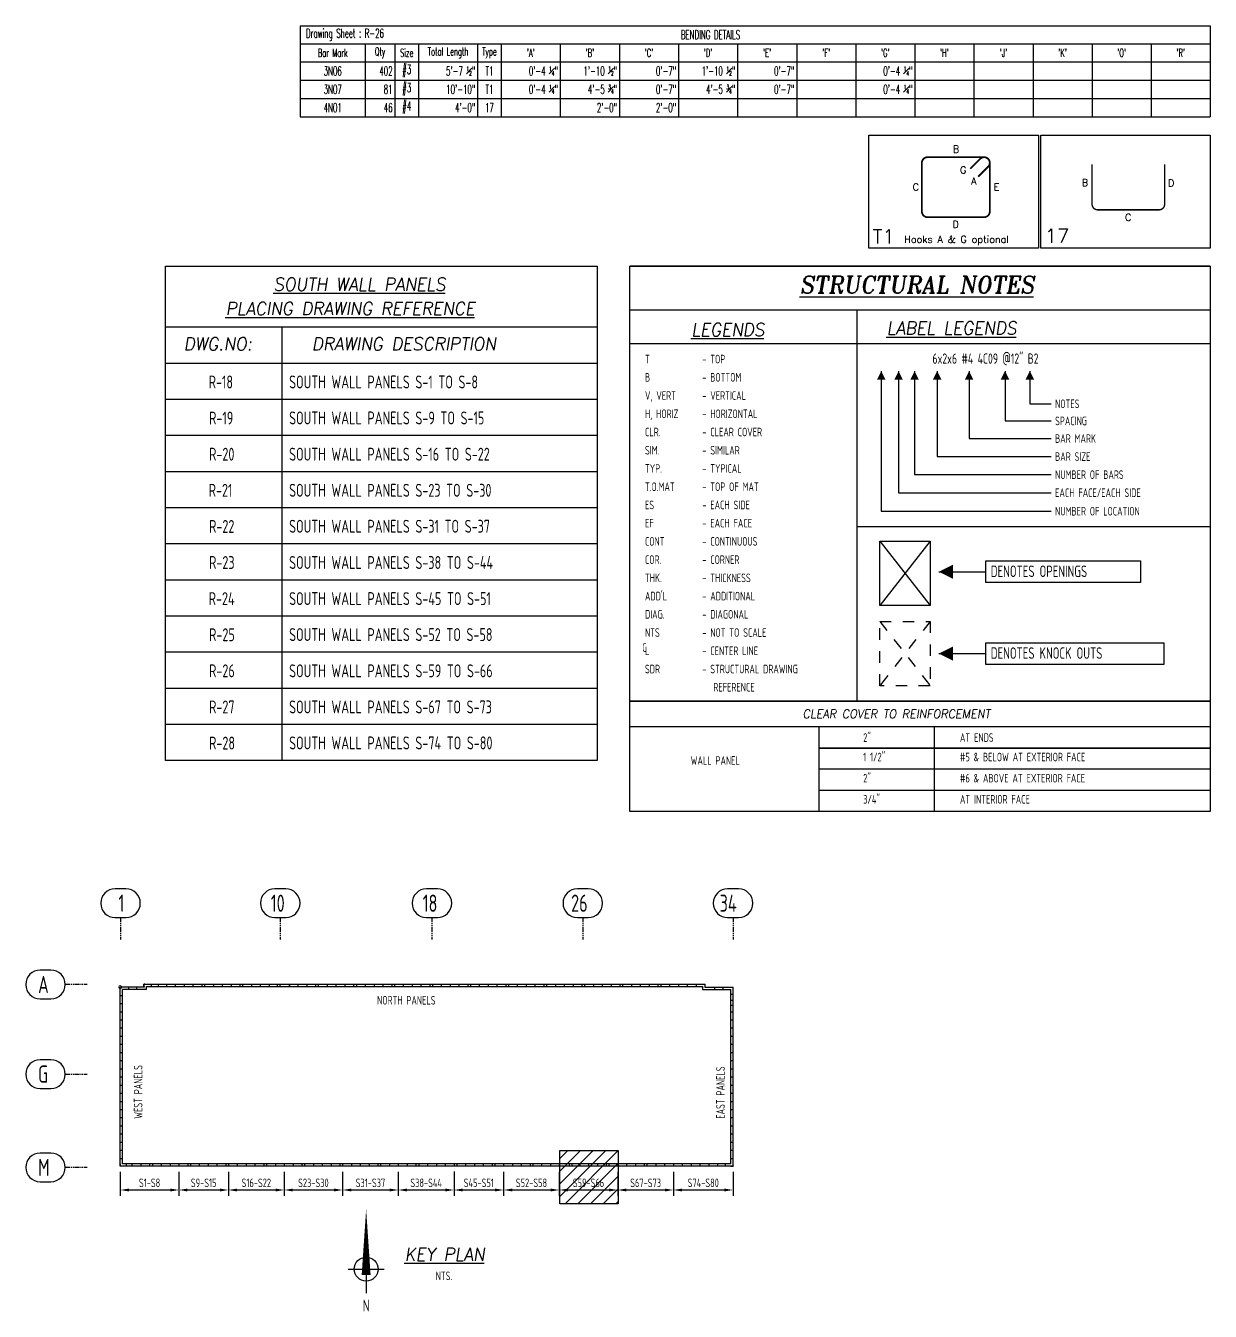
# Model space of a CAD drawing. Header units: inches. Extents: x 10095 to 38568, y -2433 to 4174.
# Drawn here: x 26613.1 to 26922.6, y 434.3 to 770.3 of the extents above; entities that cross this region are included whole.
import ezdxf
from ezdxf.enums import TextEntityAlignment as Align

# ---------------------------------------------------------------- set-up
doc = ezdxf.new("R2010")
doc.units = ezdxf.units.IN
doc.header["$MEASUREMENT"] = 0
doc.linetypes.add('HIDDEN', pattern=[6, 3, -3])
doc.linetypes.add('PHANTOM', pattern=[2.5, 1.25, -0.25, 0.25, -0.25, 0.25, -0.25])
doc.layers.get('0').update_dxf_attribs({"linetype": 'CONTINUOUS'})
doc.layers.get('Defpoints').update_dxf_attribs({"linetype": 'CONTINUOUS'})
for name, color, linetype in [('0-25', 7, 'CONTINUOUS'), ('0-25TEXT', 7, 'CONTINUOUS'), ('0-35', 3, 'CONTINUOUS'), ('0-35TEXT', 3, 'CONTINUOUS'), ('0-50', 10, 'CONTINUOUS'), ('50', 1, 'CONTINUOUS'), ('BAR-LBL', 2, 'CONTINUOUS'), ('BARLIST', 7, 'CONTINUOUS'), ('CADS-BAR-SKETCH', 7, 'CONTINUOUS'), ('GRID', 8, 'PHANTOM'), ('Hatch', 253, 'CONTINUOUS'), ('Hgblock', 7, 'CONTINUOUS'), ('hidden', 7, 'HIDDEN')]:
    doc.layers.add(name, color=color, linetype=linetype)
doc.layers.add('COVER', color=6, linetype='CONTINUOUS', lineweight=0, plot=False)
doc.styles.add('AR', font='ARCHQUIK.shx', dxfattribs={"width": 0.8})
doc.styles.add('ROMANS', font='romans.shx', dxfattribs={"width": 0.57})
doc.styles.add('ROMANT', font='romant')
doc.dimstyles.new('CADS_DIM_48', dxfattribs={"dimscale": 48, "dimtxt": 0.09375, "dimasz": 0.09375, "dimexe": 0.0625, "dimexo": 0.0625, "dimgap": 0.09375, "dimtad": 0, "dimtih": 1, "dimtoh": 1, "dimzin": 1, "dimdsep": 46, "dimlunit": 4, "dimtxsty": 'AR', "dimblk": 'CLOSED', "dimcen": 0.1875, "dimadec": 0, "dimazin": 0, "dimtfac": 1, "dimtofl": 0, "dimtmove": 0, "dimatfit": 1, "dimldrblk": 'DOTBLANK', "dimfxl": 1, "dimtzin": 0, "dimarcsym": 0})

# ---------------------------------------------------------------- blocks, each defined once
blk = doc.blocks.new('leadrblk')
blk.add_lwpolyline([(0, 0, 0, 1, 0), (1, 0, 1, 1, 0)], format="xyseb")
blk = doc.blocks.new('A$C2A293661')
at = {"layer": '0-35TEXT', "style": 'AR', "width": 0.8}
for s, p in [('C', (-0.72, 0.84)), ('L', (0, 0))]:
    blk.add_text(s, height=2.25, dxfattribs=at).set_placement(p)
blk = doc.blocks.new('*D1238')
at = {"layer": '0-35', "color": 0, "lineweight": -2, "transparency": 16777216}
for p, q in [((-80.28, -1.5), (-80.28, -7.75)), ((-64.96, -1.5), (-64.96, -7.75)), ((-78.03, -6.25), (-67.21, -6.25))]:
    blk.add_line(p, q, dxfattribs=at)
at = {"layer": '0-35', "color": 0, "transparency": 16777216}
for points in [[(-78.03, -5.88), (-78.03, -6.63), (-80.28, -6.25)], [(-67.21, -5.88), (-67.21, -6.63), (-64.96, -6.25)]]:
    blk.add_solid(points, dxfattribs=at)
at = {"layer": 'Defpoints', "color": 0, "transparency": 16777216}
for p in [(-80.28, 0), (-64.96, 0), (-64.96, -6.25)]:
    blk.add_point(p, dxfattribs=at)
at = {"layer": '0-35', "color": 0, "transparency": 16777216, "insert": (-72.62, -4.38), "char_height": 2.25, "attachment_point": 5, "style": 'AR'}
blk.add_mtext('S1-S8', dxfattribs=at)
blk = doc.blocks.new('_DotBlank')
at = {"layer": '0-35', "color": 0, "lineweight": -2}
blk.add_line((-0.5, 0), (-1, 0), dxfattribs=at)
blk.add_circle((0, 0), 0.5, dxfattribs=at)
blk = doc.blocks.new('*D1239')
at = {"layer": '0-35', "color": 0, "lineweight": -2, "transparency": 16777216}
for p, q in [((-64.96, -1.5), (-64.96, -7.75)), ((-52, -1.5), (-52, -7.75)), ((-62.71, -6.25), (-54.25, -6.25))]:
    blk.add_line(p, q, dxfattribs=at)
at = {"layer": '0-35', "color": 0, "transparency": 16777216}
for points in [[(-62.71, -5.88), (-62.71, -6.63), (-64.96, -6.25)], [(-54.25, -5.88), (-54.25, -6.63), (-52, -6.25)]]:
    blk.add_solid(points, dxfattribs=at)
at = {"layer": 'Defpoints', "color": 0, "transparency": 16777216}
for p in [(-64.96, 0), (-52, 0), (-52, -6.25)]:
    blk.add_point(p, dxfattribs=at)
at = {"layer": '0-35', "color": 0, "transparency": 16777216, "insert": (-58.48, -4.38), "char_height": 2.25, "attachment_point": 5, "style": 'AR'}
blk.add_mtext('S9-S15', dxfattribs=at)
blk = doc.blocks.new('*D1240')
at = {"layer": '0-35', "color": 0, "lineweight": -2, "transparency": 16777216}
for p, q in [((-52, -1.5), (-52, -7.75)), ((-37.45, -1.5), (-37.45, -7.75)), ((-49.75, -6.25), (-39.7, -6.25))]:
    blk.add_line(p, q, dxfattribs=at)
at = {"layer": '0-35', "color": 0, "transparency": 16777216}
for points in [[(-49.75, -5.88), (-49.75, -6.63), (-52, -6.25)], [(-39.7, -5.88), (-39.7, -6.63), (-37.45, -6.25)]]:
    blk.add_solid(points, dxfattribs=at)
at = {"layer": 'Defpoints', "color": 0, "transparency": 16777216}
for p in [(-52, 0), (-37.45, 0), (-37.45, -6.25)]:
    blk.add_point(p, dxfattribs=at)
at = {"layer": '0-35', "color": 0, "transparency": 16777216, "insert": (-44.73, -4.38), "char_height": 2.25, "attachment_point": 5, "style": 'AR'}
blk.add_mtext('S16-S22', dxfattribs=at)
blk = doc.blocks.new('*D1241')
at = {"layer": '0-35', "color": 0, "lineweight": -2, "transparency": 16777216}
for p, q in [((-37.45, -1.5), (-37.45, -7.75)), ((-22.19, -1.5), (-22.19, -7.75)), ((-35.2, -6.25), (-24.44, -6.25))]:
    blk.add_line(p, q, dxfattribs=at)
at = {"layer": '0-35', "color": 0, "transparency": 16777216}
for points in [[(-35.2, -5.88), (-35.2, -6.63), (-37.45, -6.25)], [(-24.44, -5.88), (-24.44, -6.63), (-22.19, -6.25)]]:
    blk.add_solid(points, dxfattribs=at)
at = {"layer": 'Defpoints', "color": 0, "transparency": 16777216}
for p in [(-37.45, 0), (-22.19, 0), (-22.19, -6.25)]:
    blk.add_point(p, dxfattribs=at)
at = {"layer": '0-35', "color": 0, "transparency": 16777216, "insert": (-29.82, -4.38), "char_height": 2.25, "attachment_point": 5, "style": 'AR'}
blk.add_mtext('S23-S30', dxfattribs=at)
blk = doc.blocks.new('*D1242')
at = {"layer": '0-35', "color": 0, "lineweight": -2, "transparency": 16777216}
for p, q in [((-22.19, -1.5), (-22.19, -7.75)), ((-7.63, -1.47), (-7.63, -7.75)), ((-19.94, -6.25), (-9.88, -6.25))]:
    blk.add_line(p, q, dxfattribs=at)
at = {"layer": '0-35', "color": 0, "transparency": 16777216}
for points in [[(-19.94, -5.88), (-19.94, -6.63), (-22.19, -6.25)], [(-9.88, -5.88), (-9.88, -6.63), (-7.63, -6.25)]]:
    blk.add_solid(points, dxfattribs=at)
at = {"layer": 'Defpoints', "color": 0, "transparency": 16777216}
for p in [(-22.19, 0), (-7.63, 0.03), (-7.63, -6.25)]:
    blk.add_point(p, dxfattribs=at)
at = {"layer": '0-35', "color": 0, "transparency": 16777216, "insert": (-14.91, -4.38), "char_height": 2.25, "attachment_point": 5, "style": 'AR'}
blk.add_mtext('S31-S37', dxfattribs=at)
blk = doc.blocks.new('*D1243')
at = {"layer": '0-35', "color": 0, "lineweight": -2, "transparency": 16777216}
for p, q in [((-7.63, -1.5), (-7.63, -7.75)), ((6.92, -1.43), (6.92, -7.75)), ((-5.38, -6.25), (4.67, -6.25))]:
    blk.add_line(p, q, dxfattribs=at)
at = {"layer": '0-35', "color": 0, "transparency": 16777216}
for points in [[(-5.38, -5.88), (-5.38, -6.63), (-7.63, -6.25)], [(4.67, -5.88), (4.67, -6.63), (6.92, -6.25)]]:
    blk.add_solid(points, dxfattribs=at)
at = {"layer": 'Defpoints', "color": 0, "transparency": 16777216}
for p in [(-7.63, 0), (6.92, 0.07), (6.92, -6.25)]:
    blk.add_point(p, dxfattribs=at)
at = {"layer": '0-35', "color": 0, "transparency": 16777216, "insert": (-0.35, -4.38), "char_height": 2.25, "attachment_point": 5, "style": 'AR'}
blk.add_mtext('S38-S44', dxfattribs=at)
blk = doc.blocks.new('*D1244')
at = {"layer": '0-35', "color": 0, "lineweight": -2, "transparency": 16777216}
for p, q in [((6.92, -1.5), (6.92, -7.75)), ((19.88, -1.5), (19.88, -7.75)), ((9.17, -6.25), (17.63, -6.25))]:
    blk.add_line(p, q, dxfattribs=at)
at = {"layer": '0-35', "color": 0, "transparency": 16777216}
for points in [[(9.17, -5.88), (9.17, -6.63), (6.92, -6.25)], [(17.63, -5.88), (17.63, -6.63), (19.88, -6.25)]]:
    blk.add_solid(points, dxfattribs=at)
at = {"layer": 'Defpoints', "color": 0, "transparency": 16777216}
for p in [(6.92, 0), (19.88, 0), (19.88, -6.25)]:
    blk.add_point(p, dxfattribs=at)
at = {"layer": '0-35', "color": 0, "transparency": 16777216, "insert": (13.4, -4.38), "char_height": 2.25, "attachment_point": 5, "style": 'AR'}
blk.add_mtext('S45-S51', dxfattribs=at)
blk = doc.blocks.new('*D1245')
at = {"layer": '0-35', "color": 0, "lineweight": -2, "transparency": 16777216}
for p, q in [((19.88, -1.5), (19.88, -7.75)), ((34.43, -1.5), (34.43, -7.75)), ((22.13, -6.25), (32.18, -6.25))]:
    blk.add_line(p, q, dxfattribs=at)
at = {"layer": '0-35', "color": 0, "transparency": 16777216}
for points in [[(22.13, -5.88), (22.13, -6.63), (19.88, -6.25)], [(32.18, -5.88), (32.18, -6.63), (34.43, -6.25)]]:
    blk.add_solid(points, dxfattribs=at)
at = {"layer": 'Defpoints', "color": 0, "transparency": 16777216}
for p in [(19.88, 0), (34.43, 0), (34.43, -6.25)]:
    blk.add_point(p, dxfattribs=at)
at = {"layer": '0-35', "color": 0, "transparency": 16777216, "insert": (27.16, -4.38), "char_height": 2.25, "attachment_point": 5, "style": 'AR'}
blk.add_mtext('S52-S58', dxfattribs=at)
blk = doc.blocks.new('*D1246')
at = {"layer": '0-35', "color": 0, "lineweight": -2, "transparency": 16777216}
for p, q in [((34.43, -1.5), (34.43, -7.75)), ((49.69, -1.5), (49.69, -7.75)), ((36.68, -6.25), (47.44, -6.25))]:
    blk.add_line(p, q, dxfattribs=at)
at = {"layer": '0-35', "color": 0, "transparency": 16777216}
for points in [[(36.68, -5.88), (36.68, -6.63), (34.43, -6.25)], [(47.44, -5.88), (47.44, -6.63), (49.69, -6.25)]]:
    blk.add_solid(points, dxfattribs=at)
at = {"layer": 'Defpoints', "color": 0, "transparency": 16777216}
for p in [(34.43, 0), (49.69, 0), (49.69, -6.25)]:
    blk.add_point(p, dxfattribs=at)
at = {"layer": '0-35', "color": 0, "transparency": 16777216, "insert": (42.06, -4.38), "char_height": 2.25, "attachment_point": 5, "style": 'AR'}
blk.add_mtext('S59-S66', dxfattribs=at)
blk = doc.blocks.new('*D1247')
at = {"layer": '0-35', "color": 0, "lineweight": -2, "transparency": 16777216}
for p, q in [((49.7, -1.5), (49.7, -7.75)), ((64.26, -1.5), (64.26, -7.75)), ((51.95, -6.25), (62.01, -6.25))]:
    blk.add_line(p, q, dxfattribs=at)
at = {"layer": '0-35', "color": 0, "transparency": 16777216}
for points in [[(51.95, -5.88), (51.95, -6.63), (49.7, -6.25)], [(62.01, -5.88), (62.01, -6.63), (64.26, -6.25)]]:
    blk.add_solid(points, dxfattribs=at)
at = {"layer": 'Defpoints', "color": 0, "transparency": 16777216}
for p in [(49.7, 0), (64.26, 0), (64.26, -6.25)]:
    blk.add_point(p, dxfattribs=at)
at = {"layer": '0-35', "color": 0, "transparency": 16777216, "insert": (56.98, -4.38), "char_height": 2.25, "attachment_point": 5, "style": 'AR'}
blk.add_mtext('S67-S73', dxfattribs=at)
blk = doc.blocks.new('*U493')
at = {"layer": 'Hgblock', "color": 3}
for p, q in [((-0.375, 0), (0.375, 0)), ((0, 0), (0, -0.5))]:
    blk.add_line(p, q, dxfattribs=at)
blk.add_lwpolyline([(0, 1.25, 0, 0.187, 0), (0, -0.125, 0.187, 0.187, 0)], format="xyseb", dxfattribs=at)
blk.add_circle((0, 0), 0.25, dxfattribs=at)
at = {"layer": 'Hgblock', "color": 3, "style": 'AR', "width": 0.8}
blk.add_text('N', height=0.244, dxfattribs=at).set_placement((0, -0.761), align=Align.MIDDLE)
blk = doc.blocks.new('*D1248')
at = {"layer": '0-35', "color": 0, "lineweight": -2, "transparency": 16777216}
for p, q in [((64.26, -1.5), (64.26, -7.75)), ((79.82, -1.5), (79.82, -7.75)), ((66.51, -6.25), (77.57, -6.25))]:
    blk.add_line(p, q, dxfattribs=at)
at = {"layer": '0-35', "color": 0, "transparency": 16777216}
for points in [[(66.51, -5.88), (66.51, -6.63), (64.26, -6.25)], [(77.57, -5.88), (77.57, -6.63), (79.82, -6.25)]]:
    blk.add_solid(points, dxfattribs=at)
at = {"layer": 'Defpoints', "color": 0, "transparency": 16777216}
for p in [(64.26, 0), (79.82, 0), (79.82, -6.25)]:
    blk.add_point(p, dxfattribs=at)
at = {"layer": '0-35', "color": 0, "transparency": 16777216, "insert": (72.04, -4.38), "char_height": 2.25, "attachment_point": 5, "style": 'AR'}
blk.add_mtext('S74-S80', dxfattribs=at)
blk = doc.blocks.new('*T1735')
at = {"layer": 'BARLIST', "color": 0, "linetype": 'ByBlock', "lineweight": -2, "transparency": 16777216}
for p, q in [((0, 0), (237.77, 0)), ((0, 0), (0, -23.79)), ((237.77, 0), (237.77, -23.79)), ((0, -4.72), (237.77, -4.72)), ((17.01, -4.72), (17.01, -23.79)), ((24.73, -4.72), (24.73, -23.79)), ((30.91, -4.72), (30.91, -23.79)), ((46.35, -4.72), (46.35, -23.79)), ((52.52, -4.72), (52.52, -23.79)), ((67.96, -4.72), (67.96, -23.79)), ((83.4, -4.72), (83.4, -23.79)), ((98.83, -4.72), (98.83, -23.79)), ((114.27, -4.72), (114.27, -23.79)), ((129.71, -4.72), (129.71, -23.79)), ((145.15, -4.72), (145.15, -23.79)), ((160.58, -4.72), (160.58, -23.79)), ((176.02, -4.72), (176.02, -23.79)), ((191.46, -4.72), (191.46, -23.79)), ((206.89, -4.72), (206.89, -23.79)), ((222.33, -4.72), (222.33, -23.79)), ((0, -9.45), (237.77, -9.45)), ((0, -14.23), (237.77, -14.23)), ((0, -19.01), (237.77, -19.01)), ((0, -23.79), (237.77, -23.79))]:
    blk.add_line(p, q, dxfattribs=at)
at = {"layer": 'BARLIST', "color": 0, "transparency": 16777216, "style": 'ROMANS'}
for s, insert, char_height, width, attachment_point in [(' Drawing Sheet : R-26', (0.59, -2.36), 2.3622, 97.6535, 4), ('BENDING DETAILS', (99.43, -2.36), 2.3622, 137.752, 4), ('Bar Mark', (8.5, -7.09), 2.126, 15.8268, 5), ('Qty', (20.87, -7.09), 2.126, 6.5433, 5), ('Size', (27.82, -7.09), 2.126, 4.9961, 5), ('Total Length', (38.63, -7.09), 2.126, 14.2559, 5), ('Type', (49.44, -7.09), 2.126, 4.9961, 5), ("'A'", (60.24, -7.09), 2.126, 14.2559, 5), ("'B'", (75.68, -7.09), 2.126, 14.2559, 5), ("'C'", (91.12, -7.09), 2.126, 14.2559, 5), ("'D'", (106.55, -7.09), 2.126, 14.2559, 5), ("'E'", (121.99, -7.09), 2.126, 14.2559, 5), ("'F'", (137.43, -7.09), 2.126, 14.2559, 5), ("'G'", (152.86, -7.09), 2.126, 14.2559, 5), ("'H'", (168.3, -7.09), 2.126, 14.2559, 5), ("'J'", (183.74, -7.09), 2.126, 14.2559, 5), ("'K'", (199.18, -7.09), 2.126, 14.2559, 5), ("'O'", (214.61, -7.09), 2.126, 14.2559, 5), ("'R'", (230.05, -7.09), 2.126, 14.2559, 5), ('#3', (27.82, -11.84), 2.362, 4.9961, 5), ('3N06', (8.5, -11.84), 2.362, 15.8268, 5), ('402', (24.14, -11.84), 2.362, 6.5433, 6), ('5\'-7 {\\H0.5x;\\S1#2;}"', (45.76, -11.84), 2.3622, 14.2559, 6), ('T1', (49.44, -11.84), 2.362, 4.9961, 5), ('0\'-4 {\\H0.5x;\\S1#4;}"', (67.37, -11.84), 2.3622, 14.2559, 6), ('1\'-10 {\\H0.5x;\\S1#2;}"', (82.81, -11.84), 2.3622, 14.2559, 6), ('0\'-7"', (98.24, -11.84), 2.362, 14.2559, 6), ('1\'-10 {\\H0.5x;\\S1#2;}"', (113.68, -11.84), 2.3622, 14.2559, 6), ('0\'-7"', (129.12, -11.84), 2.362, 14.2559, 6), ('0\'-4 {\\H0.5x;\\S1#4;}"', (159.99, -11.84), 2.3622, 14.2559, 6), ('3N07', (8.5, -16.62), 2.362, 15.8268, 5), ('81', (24.14, -16.62), 2.362, 6.5433, 6), ('#3', (27.82, -16.62), 2.362, 4.9961, 5), ('10\'-10"', (45.76, -16.62), 2.362, 14.2559, 6), ('T1', (49.44, -16.62), 2.362, 4.9961, 5), ('0\'-4 {\\H0.5x;\\S1#4;}"', (67.37, -16.62), 2.3622, 14.2559, 6), ('4\'-5 {\\H0.5x;\\S3#4;}"', (82.81, -16.62), 2.3622, 14.2559, 6), ('0\'-7"', (98.24, -16.62), 2.362, 14.2559, 6), ('4\'-5 {\\H0.5x;\\S3#4;}"', (113.68, -16.62), 2.3622, 14.2559, 6), ('0\'-7"', (129.12, -16.62), 2.362, 14.2559, 6), ('0\'-4 {\\H0.5x;\\S1#4;}"', (159.99, -16.62), 2.3622, 14.2559, 6), ('#4', (27.82, -21.4), 2.362, 4.9961, 5), ('4N01', (8.5, -21.4), 2.362, 15.8268, 5), ('46', (24.14, -21.4), 2.362, 6.5433, 6), ('4\'-0"', (45.76, -21.4), 2.362, 14.2559, 6), ('17', (49.44, -21.4), 2.362, 4.9961, 5), ('2\'-0"', (82.81, -21.4), 2.362, 14.2559, 6), ('2\'-0"', (98.24, -21.4), 2.362, 14.2559, 6)]:
    blk.add_mtext(s, dxfattribs=dict(at, insert=insert, char_height=char_height, width=width, attachment_point=attachment_point))
blk = doc.blocks.new('T1')
at = {"layer": 'CADS-BAR-SKETCH'}
blk.add_lwpolyline([(0, 0), (0, 1), (1.5, 1), (1.5, 0)], close=True, dxfattribs=at)
at = {"layer": 'CADS-BAR-SKETCH', "const_width": 0.0156}
for points in [[(0.468, 0.754, -0.414214), (0.518, 0.804, 0.414214), (0.468, 0.754), (0.468, 0.323, 0.414214), (0.518, 0.273), (1.019, 0.273, 0.414214), (1.069, 0.323), (1.069, 0.754, 0.668179), (0.983, 0.789), (0.896, 0.702)], [(0.966, 0.631), (1.054, 0.719, 0.668179), (1.019, 0.804), (0.518, 0.804)]]:
    blk.add_lwpolyline(points, format="xyb", dxfattribs=at)
at = {"layer": 'CADS-BAR-SKETCH', "style": 'ROMANS'}
for s, height, p in [('B', 0.0625, (0.742, 0.844)), ('G', 0.0625, (0.806, 0.659)), ('C', 0.0625, (0.386, 0.508)), ('A', 0.0625, (0.903, 0.563)), ('E', 0.0625, (1.103, 0.508)), ('D', 0.0625, (0.739, 0.179)), ('T1', 0.125, (0.033, 0.039)), ('Hooks A & G optional', 0.0625, (0.311, 0.045))]:
    blk.add_text(s, height=height, dxfattribs=at).set_placement(p)
blk = doc.blocks.new('17')
at = {"layer": 'CADS-BAR-SKETCH'}
blk.add_lwpolyline([(0, 0), (0, 1), (1.5, 1), (1.5, 0)], close=True, dxfattribs=at)
at = {"layer": 'CADS-BAR-SKETCH', "const_width": 0.0125}
blk.add_lwpolyline([(0.454, 0.741), (0.454, 0.388, 0.414214), (0.504, 0.338), (1.046, 0.338, 0.414214), (1.096, 0.388), (1.096, 0.741)], format="xyb", dxfattribs=at)
at = {"layer": 'CADS-BAR-SKETCH', "style": 'ROMANS'}
for s, height, p in [('B', 0.0625, (0.363, 0.547)), ('D', 0.0625, (1.125, 0.544)), ('C', 0.0625, (0.746, 0.24)), ('17', 0.125, (0.037, 0.045))]:
    blk.add_text(s, height=height, dxfattribs=at).set_placement(p)
blk = doc.blocks.new('*T1736')
at = {"layer": 'BARLIST', "color": 0, "transparency": 16777216, "xscale": 29.52755949857756, "yscale": 29.52755949857756, "zscale": 29.52755949857756}
for name, p in [('T1', (0.3, -29.53, 0)), ('17', (45.18, -29.53, 0))]:
    blk.add_blockref(name, p, dxfattribs=at)
blk = doc.blocks.new('A$C3BD73AC1')
at = {"layer": '0-35'}
for p, q in [((-73.88174, 47.5249), (-74.15242, 47.5249)), ((-74.15242, 47.5249), (72.54823, 47.5249)), ((-74.15242, 46.9563), (-74.15242, 47.5249)), ((-74.15242, 47.5249), (-74.15242, 46.9563)), ((-51.34058, 47.5249), (-51.34058, 47.4563)), ((-49.03242, 47.5249), (-49.03242, 47.4563)), ((-48.32607, 47.5249), (-48.32607, 47.4563)), ((-46.01791, 47.5249), (-46.01791, 47.4563)), ((-43.70975, 47.5249), (-43.70975, 47.4563)), ((-41.40159, 47.5249), (-41.40159, 47.4563)), ((-39.31591, 47.5249), (-39.31591, 47.4563)), ((-38.60677, 47.5249), (-38.60677, 47.4563)), ((72.54823, 46.9563), (72.54823, 47.5249)), ((-80.27599, 46.74068), (-80.27599, 46.67208)), ((-73.95034, 46.74068), (-80.27599, 46.74068)), ((-80.27599, 46.67208), (-80.27599, 46.74068)), ((-80.27599, 46.74068), (-80.2074, 46.74068)), ((-80.27599, 0), (-80.27599, 46.74068)), ((-73.38174, 46.17208), (-79.7074, 46.17208)), ((-79.7074, 0.5686), (-79.7074, 46.17208)), ((-74.15242, 46.9563), (-73.95034, 46.9563)), ((-73.95034, 46.74068), (-73.95034, 46.9563)), ((-73.38174, 46.17208), (-73.38174, 46.9563)), ((-73.38174, 46.9563), (71.84985, 46.9563)), ((71.84985, 46.9563), (71.84985, 46.17208)), ((71.84985, 46.17208), (79.24643, 46.17208)), ((72.41845, 46.9563), (72.54823, 46.9563)), ((72.41845, 46.9563), (72.41845, 46.74068)), ((72.41845, 46.74068), (79.81502, 46.74068)), ((79.24643, 0.5686), (79.24643, 46.17208)), ((79.81502, 0), (79.81502, 46.74068)), ((79.81502, 0), (-80.27599, 0)), ((79.24643, 0.5686), (-79.7074, 0.5686)), ((-52.70945, 0.0686), (-52.70945, 0)), ((-52.0031, 0.0686), (-52.0031, 0)), ((-49.69494, 0.0686), (-49.69494, 0)), ((-47.38678, 0.0686), (-47.38678, 0)), ((-45.07862, 0.0686), (-45.07862, 0)), ((-42.77046, 0.0686), (-42.77046, 0)), ((-42.06411, 0.0686), (-42.06411, 0)), ((-39.75595, 0.0686), (-39.75595, 0)), ((79.24643, 0), (79.81502, 0))]:
    blk.add_line(p, q, dxfattribs=at)
at = {"layer": '0-50'}
for points in [[(-78.78978, 72.446), (-81.62501, 72.446, 1), (-81.62501, 64.946), (-78.78978, 64.946, 1)], [(-37.05055, 72.446), (-39.88578, 72.446, 1), (-39.88578, 64.946), (-37.05055, 64.946, 1)], [(2.56629, 72.446), (-0.26894, 72.446, 1), (-0.26894, 64.946), (2.56629, 64.946, 1)], [(41.98727, 72.446), (39.15204, 72.446, 1), (39.15204, 64.946), (41.98727, 64.946, 1)], [(81.23264, 72.446), (78.39741, 72.446, 1), (78.39741, 64.946), (81.23264, 64.946, 1)], [(-98.39008, 51.21425), (-101.22531, 51.21425, 1), (-101.22531, 43.71425), (-98.39008, 43.71425, 1)], [(-98.39008, 27.7785), (-101.22531, 27.7785, 1), (-101.22531, 20.2785), (-98.39008, 20.2785, 1)], [(-98.39008, 3.40573), (-101.22531, 3.40573, 1), (-101.22531, -4.09427), (-98.39008, -4.09427, 1)]]:
    blk.add_lwpolyline(points, format="xyb", close=True, dxfattribs=at)
at = {"layer": '50'}
for p, q in [((-72.24218, 47.5249), (-72.24218, 46.9563)), ((-72.24193, 47.5249), (-72.24193, 46.9563)), ((-70.33422, 47.5249), (-70.33422, 46.9563)), ((-70.33422, 47.5249), (-70.33422, 46.9563)), ((-68.20404, 47.5249), (-68.20404, 46.9563)), ((-68.20404, 47.5249), (-68.20404, 46.9563)), ((-65.89589, 47.5249), (-65.89589, 46.9563)), ((-63.58773, 47.5249), (-63.58773, 46.9563)), ((-61.27957, 47.5249), (-61.27957, 46.9563)), ((-58.97141, 47.5249), (-58.97141, 46.9563)), ((-58.26506, 47.5249), (-58.26506, 46.9563)), ((-55.9569, 47.5249), (-55.9569, 46.9563)), ((-53.64874, 47.5249), (-53.64874, 46.9563)), ((-51.34058, 47.5249), (-51.34058, 46.9563)), ((-49.03242, 47.5249), (-49.03242, 46.9563)), ((-48.32607, 47.5249), (-48.32607, 46.9563)), ((-46.01791, 47.5249), (-46.01791, 46.9563)), ((-43.70975, 47.5249), (-43.70975, 46.9563)), ((-41.40159, 47.5249), (-41.40159, 46.9563)), ((-39.31591, 47.5249), (-39.31591, 46.9563)), ((-38.60677, 47.5249), (-38.60677, 46.9563)), ((-36.07336, 47.5249), (-36.07336, 46.9563)), ((-36.07336, 46.9563), (-36.07336, 47.5249)), ((-33.7652, 46.9563), (-33.7652, 47.5249)), ((-31.45704, 46.9563), (-31.45704, 47.5249)), ((-29.14888, 46.9563), (-29.14888, 47.5249)), ((-28.44253, 46.9563), (-28.44253, 47.5249)), ((-26.13437, 46.9563), (-26.13437, 47.5249)), ((-23.82621, 46.9563), (-23.82621, 47.5249)), ((-21.51805, 46.9563), (-21.51805, 47.5249)), ((-19.2099, 46.9563), (-19.2099, 47.5249)), ((-18.50354, 46.9563), (-18.50354, 47.5249)), ((-16.19538, 46.9563), (-16.19538, 47.5249)), ((-13.88723, 46.9563), (-13.88723, 47.5249)), ((-11.57907, 46.9563), (-11.57907, 47.5249)), ((-9.27091, 46.9563), (-9.27091, 47.5249)), ((-8.56456, 46.9563), (-8.56456, 47.5249)), ((-6.2564, 46.9563), (-6.2564, 47.5249)), ((-3.95287, 46.9563), (-3.95287, 47.5249)), ((-1.64935, 46.9563), (-1.64935, 47.5249)), ((0.65881, 46.9563), (0.65881, 47.5249)), ((1.36516, 46.9563), (1.36516, 47.5249)), ((3.67332, 46.9563), (3.67332, 47.5249)), ((5.98148, 46.9563), (5.98148, 47.5249)), ((8.28964, 46.9563), (8.28964, 47.5249)), ((10.5978, 46.9563), (10.5978, 47.5249)), ((11.30415, 46.9563), (11.30415, 47.5249)), ((13.61231, 46.9563), (13.61231, 47.5249)), ((15.92047, 46.9563), (15.92047, 47.5249)), ((18.22863, 46.9563), (18.22863, 47.5249)), ((20.53679, 46.9563), (20.53679, 47.5249)), ((21.24314, 46.9563), (21.24314, 47.5249)), ((23.5513, 46.9563), (23.5513, 47.5249)), ((25.85946, 46.9563), (25.85946, 47.5249)), ((28.16761, 46.9563), (28.16761, 47.5249)), ((30.47577, 46.9563), (30.47577, 47.5249)), ((31.18213, 46.9563), (31.18213, 47.5249)), ((33.49028, 46.9563), (33.49028, 47.5249)), ((35.80122, 46.9563), (35.80122, 47.5249)), ((38.11216, 46.9563), (38.11216, 47.5249)), ((40.42032, 46.9563), (40.42032, 47.5249)), ((41.12668, 46.9563), (41.12668, 47.5249)), ((43.43483, 46.9563), (43.43483, 47.5249)), ((45.74299, 46.9563), (45.74299, 47.5249)), ((48.05115, 46.9563), (48.05115, 47.5249)), ((50.35931, 46.9563), (50.35931, 47.5249)), ((51.06566, 46.9563), (51.06566, 47.5249)), ((53.37382, 46.9563), (53.37382, 47.5249)), ((55.68198, 46.9563), (55.68198, 47.5249)), ((57.99014, 46.9563), (57.99014, 47.5249)), ((60.2983, 46.9563), (60.2983, 47.5249)), ((61.00465, 46.9563), (61.00465, 47.5249)), ((63.31281, 46.9563), (63.31281, 47.5249)), ((65.62097, 46.9563), (65.62097, 47.5249)), ((67.92913, 46.9563), (67.92913, 47.5249)), ((70.23729, 46.9563), (70.23729, 47.5249)), ((-80.27599, 44.6105), (-79.7074, 44.6105)), ((-78.14303, 46.74068), (-78.14303, 46.17208)), ((-76.01285, 46.74068), (-76.01285, 46.17208)), ((74.99746, 46.74068), (74.99746, 46.17208)), ((77.12764, 46.74068), (77.12764, 46.17208)), ((79.24643, 44.89326), (79.81502, 44.89326)), ((79.74643, 44.89326), (79.74643, 44.82466)), ((79.74643, 44.82466), (79.74643, 44.89326)), ((-80.27599, 42.48032), (-79.7074, 42.48032)), ((-80.27599, 40.35014), (-79.7074, 40.35014)), ((79.24643, 43.32012), (79.81502, 43.32012)), ((79.24643, 42.02339), (79.81502, 42.02339)), ((79.24643, 40.35014), (79.81502, 40.35014)), ((-80.27599, 38.21996), (-79.7074, 38.21996)), ((79.24643, 38.21996), (79.81502, 38.21996)), ((-80.27599, 36.08978), (-79.7074, 36.08978)), ((-80.27599, 33.9596), (-79.7074, 33.9596)), ((79.24643, 36.08978), (79.81502, 36.08978)), ((79.24643, 33.9596), (79.81502, 33.9596)), ((-80.27599, 31.82942), (-79.7074, 31.82942)), ((79.24643, 31.82942), (79.81502, 31.82942)), ((-80.27599, 29.69924), (-79.7074, 29.69924)), ((-80.27599, 27.56906), (-79.7074, 27.56906)), ((79.24643, 29.69924), (79.81502, 29.69924)), ((79.24643, 27.56906), (79.81502, 27.56906)), ((-80.27599, 25.43888), (-79.7074, 25.43888)), ((79.24643, 25.43888), (79.81502, 25.43888)), ((-80.27599, 23.3087), (-79.7074, 23.3087)), ((-80.27599, 21.17852), (-79.7074, 21.17852)), ((79.24643, 23.3087), (79.81502, 23.3087)), ((79.24643, 21.17852), (79.81502, 21.17852)), ((-80.27599, 19.04834), (-79.7074, 19.04834)), ((-80.27599, 16.91816), (-79.7074, 16.91816)), ((79.24643, 19.04834), (79.81502, 19.04834)), ((79.24643, 16.91816), (79.81502, 16.91816)), ((-80.27599, 14.78798), (-79.7074, 14.78798)), ((79.24643, 14.78798), (79.81502, 14.78798)), ((-80.27599, 12.65779), (-79.7074, 12.65779)), ((-80.27599, 10.52761), (-79.7074, 10.52761)), ((79.24643, 12.65779), (79.81502, 12.65779)), ((79.24643, 10.52761), (79.81502, 10.52761)), ((-80.27599, 8.39743), (-79.7074, 8.39743)), ((79.24643, 8.39743), (79.81502, 8.39743)), ((-80.27599, 6.26725), (-79.7074, 6.26725)), ((-80.27599, 4.13707), (-79.7074, 4.13707)), ((79.24643, 6.26725), (79.81502, 6.26725)), ((79.24643, 4.13707), (79.81502, 4.13707)), ((-80.27599, 2.00689), (-79.7074, 2.00689)), ((-80.27599, 0.5686), (-80.27599, 0)), ((-78.74278, 0.5686), (-78.74278, 0)), ((-77.20957, 0.5686), (-77.20957, 0)), ((-74.90141, 0.5686), (-74.90141, 0)), ((-72.59325, 0.5686), (-72.59325, 0)), ((-71.8869, 0.5686), (-71.8869, 0)), ((-69.57874, 0.5686), (-69.57874, 0)), ((-67.26476, 0.5686), (-67.26476, 0)), ((-64.9566, 0.5686), (-64.9566, 0)), ((-62.64844, 0.5686), (-62.64844, 0)), ((-61.94209, 0.5686), (-61.94209, 0)), ((-59.63393, 0.5686), (-59.63393, 0)), ((-57.32577, 0.5686), (-57.32577, 0)), ((-55.01761, 0.5686), (-55.01761, 0)), ((-52.70945, 0.5686), (-52.70945, 0)), ((-52.0031, 0.5686), (-52.0031, 0)), ((-49.69494, 0.5686), (-49.69494, 0)), ((-47.38678, 0.5686), (-47.38678, 0)), ((-45.07862, 0.5686), (-45.07862, 0)), ((-42.77046, 0.5686), (-42.77046, 0)), ((-42.06411, 0.5686), (-42.06411, 0)), ((-39.75595, 0.5686), (-39.75595, 0)), ((-37.44779, 0.5686), (-37.44779, 0)), ((-35.13963, 0.5686), (-35.13963, 0)), ((-32.83147, 0.5686), (-32.83147, 0)), ((-32.12512, 0.5686), (-32.12512, 0)), ((-29.81696, 0.5686), (-29.81696, 0)), ((-27.5088, 0.5686), (-27.5088, 0)), ((-25.20065, 0.5686), (-25.20065, 0)), ((-22.89249, 0.5686), (-22.89249, 0)), ((-22.18613, 0.5686), (-22.18613, 0)), ((-19.87798, 0.5686), (-19.87798, 0)), ((-17.56982, 0.5686), (-17.56982, 0)), ((-15.26166, 0.5686), (-15.26166, 0)), ((-12.9535, 0.5686), (-12.9535, 0)), ((-12.24715, 0.5686), (-12.24715, 0)), ((-9.93899, 0.5686), (-9.93899, 0)), ((-7.63083, 0.5686), (-7.63083, 0)), ((-5.32267, 0.5686), (-5.32267, 0)), ((-3.01451, 0.5686), (-3.01451, 0)), ((-2.30816, 0.5686), (-2.30816, 0)), ((0, 0.5686), (0, 0)), ((2.30816, 0.5686), (2.30816, 0)), ((4.61632, 0.5686), (4.61632, 0)), ((6.92448, 0.5686), (6.92448, 0)), ((7.63083, 0.5686), (7.63083, 0)), ((9.93899, 0.5686), (9.93899, 0)), ((12.24715, 0.5686), (12.24715, 0)), ((14.55531, 0.5686), (14.55531, 0)), ((16.86346, 0.5686), (16.86346, 0)), ((17.56982, 0.5686), (17.56982, 0)), ((19.87798, 0.5686), (19.87798, 0)), ((22.18613, 0.5686), (22.18613, 0)), ((24.49429, 0.5686), (24.49429, 0)), ((26.80245, 0.5686), (26.80245, 0)), ((27.5088, 0.5686), (27.5088, 0)), ((29.81696, 0.5686), (29.81696, 0)), ((32.12512, 0.5686), (32.12512, 0)), ((34.43328, 0.5686), (34.43328, 0)), ((36.96669, 0.5686), (36.96669, 0)), ((37.67305, 0.5686), (37.67305, 0)), ((39.76151, 0.5686), (39.76151, 0)), ((42.06967, 0.5686), (42.06967, 0)), ((44.37783, 0.5686), (44.37783, 0)), ((46.68599, 0.5686), (46.68599, 0)), ((47.39234, 0.5686), (47.39234, 0)), ((49.7005, 0.5686), (49.7005, 0)), ((52.00866, 0.5686), (52.00866, 0)), ((54.31682, 0.5686), (54.31682, 0)), ((56.62498, 0.5686), (56.62498, 0)), ((57.33133, 0.5686), (57.33133, 0)), ((59.63949, 0.5686), (59.63949, 0)), ((61.94765, 0.5686), (61.94765, 0)), ((64.25581, 0.5686), (64.25581, 0)), ((66.56396, 0.5686), (66.56396, 0)), ((68.87212, 0.5686), (68.87212, 0)), ((71.18028, 0.5686), (71.18028, 0)), ((73.48844, 0.5686), (73.48844, 0)), ((75.7966, 0.5686), (75.7966, 0)), ((77.8072, 0.5686), (77.8072, 0)), ((79.24643, 2.00689), (79.81502, 2.00689)), ((79.81502, 0.0686), (79.81502, 0))]:
    blk.add_line(p, q, dxfattribs=at)
at = {"layer": 'COVER'}
blk.add_circle((-80.27599, 46.74068), 0.4082, dxfattribs=at)
at = {"layer": 'GRID', "lineweight": -3}
for points in [[(-80.2074, 64.946), (-80.2074, 59.19902)], [(-38.46816, 64.946), (-38.46816, 59.19902)], [(1.14868, 64.946), (1.14868, 59.19902)], [(40.56965, 64.946), (40.56965, 59.19902)], [(79.81502, 64.946), (79.81502, 59.19902)], [(79.81502, 64.946), (79.81502, 59.19902)], [(-94.69217, 47.49519), (-88.9452, 47.49519)], [(-94.69217, 24.05945), (-88.9452, 24.05945)], [(-94.69217, -0.31333), (-88.9452, -0.31333)]]:
    blk.add_lwpolyline(points, dxfattribs=at)
at = {"layer": 'BARLIST', "xscale": 12.5, "yscale": 12.5, "zscale": 12.5}
blk.add_blockref('*U493', (-16.03567, -26.92361), dxfattribs=at)
at = {"color": 7, "linetype": 'Continuous', "style": 'ROMANT', "oblique": 9, "width": 0.95}
blk.add_text('%%UKEY PLAN', height=3.375, dxfattribs=at).set_placement((4.46214, -24.73574), align=Align.CENTER)
at = {"layer": '0-35TEXT', "style": 'AR', "width": 0.8}
for s, p in [('NORTH PANELS', (-13.16864, 42.19966)), ('NTS.', (2.12659, -29.81294))]:
    blk.add_text(s, height=2.25, dxfattribs=at).set_placement(p)
for s, p in [('WEST PANELS', (-74.4725, 12.36756)), ('EAST PANELS', (77.66391, 12.36756))]:
    blk.add_text(s, height=2.25, rotation=90, dxfattribs=at).set_placement(p)
at = {"layer": '0-50', "style": 'AR', "width": 0.8}
for s, p in [('1', (-80.73349, 66.44406)), ('10', (-40.94994, 66.44406)), ('18', (-1.2604, 66.44406)), ('26', (37.5089, 66.44406)), ('34', (76.31642, 66.44406)), ('A', (-101.72596, 45.21231)), ('G', (-101.72596, 21.77656)), ('M', (-101.72596, -2.59621))]:
    blk.add_text(s, height=4.5, dxfattribs=at).set_placement(p)
at = {"layer": '0-35'}
for base, p1, p2, text, picture, middle in [((-64.9566, -6.25348), (-80.27599, 0), (-64.9566, 0), 'S1-S8', '*D1238', (-72.61629, -6.25348)), ((-52.0031, -6.25348), (-64.9566, 0), (-52.0031, 0), 'S9-S15', '*D1239', (-58.47985, -6.25348)), ((-37.44779, -6.25348), (-52.0031, 0), (-37.44779, 0), 'S16-S22', '*D1240', (-44.72544, -6.25348)), ((-22.18613, -6.25348), (-37.44779, 0), (-22.18613, 0), 'S23-S30', '*D1241', (-29.81696, -6.25348)), ((-7.63083, -6.25348), (-22.18613, 0), (-7.63083, 0.0343), 'S31-S37', '*D1242', (-14.90848, -6.25348)), ((6.92448, -6.25348), (-7.63083, 0), (6.92448, 0.0686), 'S38-S44', '*D1243', (-0.35318, -6.25348)), ((19.87798, -6.25348), (6.92448, 0), (19.87798, 0), 'S45-S51', '*D1244', (13.40123, -6.25348)), ((34.43328, -6.25348), (19.87798, 0), (34.43328, 0), 'S52-S58', '*D1245', (27.15563, -6.25348)), ((49.69494, -6.25348), (34.43328, 0), (49.69494, 0), 'S59-S66', '*D1246', (42.06411, -6.25348)), ((64.25581, -6.25348), (49.7005, 0), (64.25581, 0), 'S67-S73', '*D1247', (56.97815, -6.25348)), ((79.81502, -6.25348), (64.25581, 0), (79.81502, 0), 'S74-S80', '*D1248', (72.03541, -6.25348))]:
    dim = blk.add_linear_dim(base=base, p1=p1, p2=p2, text=text, dimstyle='CADS_DIM_48', override={"dimscale": 24, "dimgap": 0.03125, "dimtad": 1, "dimtih": 0, "dimtoh": 0, "dimdec": 4, "dimtdec": 4}, dxfattribs=at)
    dim.commit()
    dim.dimension.update_dxf_attribs({"geometry": picture, "text_midpoint": middle, "dimtype": 128})

msp = doc.modelspace()

# ---------------------------------------------------------------- hatches: boundary and pattern name
at = {"layer": 'Hatch'}
h = msp.add_hatch(dxfattribs=at)
h.set_pattern_fill('ANSI31', color=256, scale=18.75)
h.set_pattern_definition([(45, (16643.0855, -165.5813), (-1.6572815, 1.6572815), [])])
h.paths.add_polyline_path([(26767.91177, 462.38168), (26752.59238, 462.38168), (26752.59238, 476.35798), (26767.91177, 476.35798)])

# ---------------------------------------------------------------- linework, layer by layer
at = {"layer": '0-25'}
for points in [[(26849.37997, 635.53154), (26836.24109, 618.7352)], [(26836.24109, 635.53154), (26849.37997, 618.7352)]]:
    msp.add_lwpolyline(points, dxfattribs=at)
at = {"layer": '0-25TEXT'}
for points in [[(26836.60147, 679.98638), (26836.60147, 643.37744), (26881.0255, 643.37744)], [(26841.15207, 679.98638), (26841.15207, 648.21542), (26881.0255, 648.21542)], [(26845.31549, 679.98638), (26845.31549, 652.93412), (26881.0255, 652.93412)], [(26851.22162, 679.98638), (26851.22162, 657.65283), (26881.0255, 657.65283)], [(26859.54845, 679.98638), (26859.54845, 662.37153), (26881.0255, 662.37153)], [(26868.94023, 679.98638), (26868.94023, 666.97101), (26881.0255, 666.97101)], [(26875.4273, 679.98638), (26875.4273, 671.45121), (26881.0255, 671.45121)], [(26851.63885, 627.55922), (26863.93944, 627.55922)], [(26851.63885, 606.18229), (26863.93944, 606.18229)], [(26851.63885, 606.18229), (26863.93944, 606.18229)]]:
    msp.add_lwpolyline(points, dxfattribs=at)
at = {"layer": '0-35'}
for points in [[(26836.24109, 635.53154), (26849.37997, 635.53154), (26849.37997, 618.7352), (26836.24109, 618.7352)], [(26767.91177, 462.38168), (26752.59238, 462.38168), (26752.59238, 476.35798), (26767.91177, 476.35798)]]:
    msp.add_lwpolyline(points, close=True, dxfattribs=at)
at = {"layer": '0-35', "color": 1}
for points in [[(26770.90719, 564.89378), (26770.90719, 593.77688), (26922.57252, 593.77688), (26922.57252, 564.89378)], [(26820.30426, 581.47081), (26922.57252, 581.47081)], [(26922.57252, 581.47081), (26820.30426, 581.47081)], [(26922.57252, 575.94513), (26820.30426, 575.94513)], [(26922.57252, 570.41945), (26820.30426, 570.41945)], [(26922.57252, 564.89378), (26770.90719, 564.89378)]]:
    msp.add_lwpolyline(points, dxfattribs=at)
at = {"layer": '0-50'}
for p, q in [((26922.57252, 707.37189), (26770.90719, 707.37189)), ((26922.57252, 695.93518), (26770.90719, 695.93518)), ((26830.22695, 695.93518), (26830.22695, 593.77688)), ((26762.38069, 691.50917), (26649.57743, 691.50917)), ((26680.06379, 578.20879), (26680.06379, 691.50917)), ((26922.57252, 687.14371), (26770.90719, 687.14371)), ((26762.38069, 682.0059), (26649.57743, 682.0059)), ((26762.38069, 672.5698), (26649.57743, 672.5698)), ((26762.38069, 663.1337), (26649.57743, 663.1337)), ((26762.38069, 653.69759), (26649.57743, 653.69759)), ((26762.38069, 644.26149), (26649.57743, 644.26149)), ((26922.57252, 639.33136), (26830.22695, 639.33136)), ((26762.38069, 634.82539), (26649.57743, 634.82539)), ((26762.38069, 625.38929), (26649.57743, 625.38929)), ((26762.38069, 615.95319), (26649.57743, 615.95319)), ((26762.38069, 606.51709), (26649.57743, 606.51709)), ((26762.38069, 597.08099), (26649.57743, 597.08099)), ((26922.57252, 593.77688), (26770.90719, 593.77688)), ((26922.57252, 593.77688), (26770.90719, 593.77688)), ((26762.38069, 587.64489), (26649.57743, 587.64489)), ((26922.57252, 586.99648), (26770.90719, 586.99648)), ((26820.30426, 586.99648), (26820.30426, 564.89378)), ((26850.43681, 586.99648), (26850.43681, 564.89378))]:
    msp.add_line(p, q, dxfattribs=at)
for points in [[(26649.57743, 578.20879), (26649.57743, 707.37189), (26762.38069, 707.37189), (26762.38069, 578.20879)], [(26770.90719, 593.77688), (26770.90719, 707.37189), (26922.57252, 707.37189), (26922.57252, 593.77688)], [(26863.93944, 630.39604), (26904.33412, 630.39604), (26904.33412, 624.72239), (26863.93944, 624.72239)], [(26863.93944, 609.01911), (26910.43059, 609.01911), (26910.43059, 603.34546), (26863.93944, 603.34546)]]:
    msp.add_lwpolyline(points, close=True, dxfattribs=at)
at = {"layer": 'hidden'}
msp.add_lwpolyline([(26836.24109, 614.58046), (26849.37997, 614.58046), (26849.37997, 597.78411), (26836.24109, 597.78411)], close=True, dxfattribs=at)
for points in [[(26849.37997, 614.58046), (26836.24109, 597.78411)], [(26836.24109, 614.58046), (26849.37997, 597.78411)]]:
    msp.add_lwpolyline(points, dxfattribs=at)

# ---------------------------------------------------------------- block references
for name, p in [('*T1735', (26684.8048, 770.25153)), ('*T1736', (26833.10402, 741.6801))]:
    msp.add_blockref(name, p)
at = {"layer": '0-25TEXT', "xscale": 2.249574803150615, "yscale": 0.9002834645671101, "zscale": 1.2, "rotation": 270.0000046056895}
for p in [(26836.60147, 679.98638), (26841.15207, 679.98638), (26845.31549, 679.98638), (26851.22162, 679.98638), (26859.54845, 679.98638), (26868.94023, 679.98638), (26875.4273, 679.98638)]:
    msp.add_blockref('leadrblk', p, dxfattribs=at)
at = {"layer": '0-25TEXT', "xscale": 3.749291338582678, "yscale": 1.500472440944882, "zscale": 0.5}
for p in [(26851.63885, 627.55922), (26851.63885, 606.18229)]:
    msp.add_blockref('leadrblk', p, dxfattribs=at)
at = {"layer": '0-35'}
msp.add_blockref('A$C2A293661', (26774.87734, 605.77822), dxfattribs=at)
at = {"layer": 'BAR-LBL'}
msp.add_blockref('A$C3BD73AC1', (26718.0655, 472.24655), dxfattribs=at)

# ---------------------------------------------------------------- texts
at = {"linetype": 'Continuous', "style": 'ROMANT', "oblique": 9, "width": 0.95}
for s, height, p in [('%%USOUTH WALL PANELS', 3.375, (26677.85202, 700.99615)), ('%%UPLACING DRAWING REFERENCE', 3.375, (26665.32989, 694.65988)), ('DWG.NO:', 3.375, (26654.37134, 685.42765)), ('DRAWING DESCRIPTION', 3.375, (26687.85109, 685.42765)), ('CLEAR COVER TO REINFORCEMENT', 2.25, (26816.08504, 589.29235))]:
    msp.add_text(s, height=height, dxfattribs=at).set_placement(p)
for s, height, p in [('%%USTRUCTURAL NOTES', 4.5, (26845.95749, 700.33257)), ('%%ULEGENDS', 3.375, (26796.52495, 689.14718)), ('%%ULABEL LEGENDS', 3.375, (26855.0047, 689.55169))]:
    msp.add_text(s, height=height, dxfattribs=at).set_placement(p, align=Align.CENTER)
at = {"layer": '0-35', "style": 'AR', "width": 0.8}
for s, p in [('R-18', (26660.90166, 675.46511)), ('SOUTH WALL PANELS S-1 TO S-8', (26681.91143, 675.46511)), ('R-19', (26661.00462, 666.02901)), ('SOUTH WALL PANELS S-9 TO S-15', (26681.91143, 666.06259)), ('R-20', (26661.00462, 656.59291)), ('SOUTH WALL PANELS S-16 TO S-22', (26681.91143, 656.59291)), ('R-21', (26660.90166, 647.15681)), ('SOUTH WALL PANELS S-23 TO S-30', (26681.91143, 647.15681)), ('R-22', (26661.00462, 637.7207)), ('SOUTH WALL PANELS S-31 TO S-37', (26681.91143, 637.75429)), ('R-23', (26661.00462, 628.2846)), ('SOUTH WALL PANELS S-38 TO S-44', (26681.91143, 628.2846)), ('R-24', (26660.90166, 618.8485)), ('SOUTH WALL PANELS S-45 TO S-51', (26681.91143, 618.8485)), ('R-25', (26661.00462, 609.4124)), ('SOUTH WALL PANELS S-52 TO S-58', (26681.91143, 609.44599)), ('R-26', (26661.00462, 599.9763)), ('SOUTH WALL PANELS S-59 TO S-66', (26681.91143, 599.9763)), ('R-27', (26661.00462, 590.5402)), ('SOUTH WALL PANELS S-67 TO S-73', (26681.91143, 590.5402)), ('R-28', (26661.00462, 581.1041)), ('SOUTH WALL PANELS S-74 TO S-80', (26681.91143, 581.13769))]:
    msp.add_text(s, height=3.375, dxfattribs=at).set_placement(p)
at = {"layer": '0-35TEXT', "style": 'AR', "width": 0.8}
for s, height, p in [('T', 2.25, (26774.87734, 682.00671)), ('- TOP', 2.25, (26789.85554, 682.00671)), ('B', 2.25, (26774.87734, 677.24243)), ('- BOTTOM', 2.25, (26789.85554, 677.24243)), ('V, VERT', 2.25, (26774.87734, 672.47815)), ('- VERTICAL', 2.25, (26789.85554, 672.47815)), ('NOTES', 2.25, (26882.0255, 670.32621)), ('H, HORIZ', 2.25, (26774.87734, 667.71387)), ('- HORIZONTAL', 2.25, (26789.85554, 667.71387)), ('CLR.', 2.25, (26774.87734, 662.94959)), ('- CLEAR COVER', 2.25, (26789.85554, 662.94959)), ('SPACING', 2.25, (26882.0255, 665.84601)), ('BAR MARK', 2.25, (26882.0255, 661.24653)), ('SIM.', 2.25, (26774.87734, 658.18531)), ('- SIMILAR', 2.25, (26789.85554, 658.18531)), ('BAR SIZE', 2.25, (26882.0255, 656.52783)), ('TYP.', 2.25, (26774.87734, 653.42103)), ('- TYPICAL', 2.25, (26789.85554, 653.42103)), ('NUMBER OF BARS', 2.25, (26882.0255, 651.80912)), ('T.O.MAT', 2.25, (26774.87734, 648.65675)), ('- TOP OF MAT', 2.25, (26789.85554, 648.65675)), ('EACH FACE/EACH SIDE', 2.25, (26882.0255, 647.09042)), ('ES', 2.25, (26774.87734, 643.89247)), ('- EACH SIDE', 2.25, (26789.85554, 643.89247)), ('NUMBER OF LOCATION', 2.25, (26882.0255, 642.25244)), ('EF', 2.25, (26774.87734, 639.12819)), ('- EACH FACE', 2.25, (26789.85554, 639.12819)), ('CONT', 2.25, (26774.87734, 634.3639)), ('- CONTINUOUS', 2.25, (26789.85554, 634.3639)), ('COR.', 2.25, (26774.87734, 629.59962)), ('- CORNER', 2.25, (26789.85554, 629.59962)), ('DENOTES OPENINGS', 3, (26865.22516, 626.18039)), ('THK.', 2.25, (26774.87734, 624.83534)), ('- THICKNESS', 2.25, (26789.85554, 624.83534)), ("ADD'L", 2.25, (26774.87734, 620.07106)), ('- ADDITIONAL', 2.25, (26789.85554, 620.07106)), ('DIAG.', 2.25, (26774.87734, 615.30678)), ('- DIAGONAL', 2.25, (26789.85554, 615.30678)), ('NTS', 2.25, (26774.87734, 610.5425)), ('- NOT TO SCALE', 2.25, (26789.85554, 610.5425)), ('- CENTER LINE', 2.25, (26789.85554, 605.77822)), ('DENOTES KNOCK OUTS', 3, (26865.22516, 604.80346)), ('SDR', 2.25, (26774.87734, 601.01394)), ('- STRUCTURAL DRAWING', 2.25, (26789.85554, 601.01394)), ('REFERENCE', 2.25, (26792.7449, 596.24966)), ('2"', 2.25, (26831.90017, 583.10197)), ('AT ENDS', 2.25, (26857.17331, 583.10197)), ('WALL PANEL', 2.25, (26786.8211, 577.11079)), ('1 1/2"', 2.25, (26831.90017, 578.01467)), ('#5 & BELOW AT EXTERIOR FACE  ', 2.25, (26857.17331, 578.01467)), ('2"', 2.25, (26831.90017, 572.48899)), ('#6 & ABOVE AT EXTERIOR FACE   ', 2.25, (26857.17331, 572.48899)), ('3/4"', 2.25, (26831.90017, 566.96332)), ('AT INTERIOR FACE   ', 2.25, (26857.17331, 566.96332))]:
    msp.add_text(s, height=height, dxfattribs=at).set_placement(p)
msp.add_text('6x2x6 #4 4C09 @12" B2', height=2.7, dxfattribs=at).set_placement((26877.69827, 681.90785), align=Align.RIGHT)

doc.saveas('drawing.dxf')
